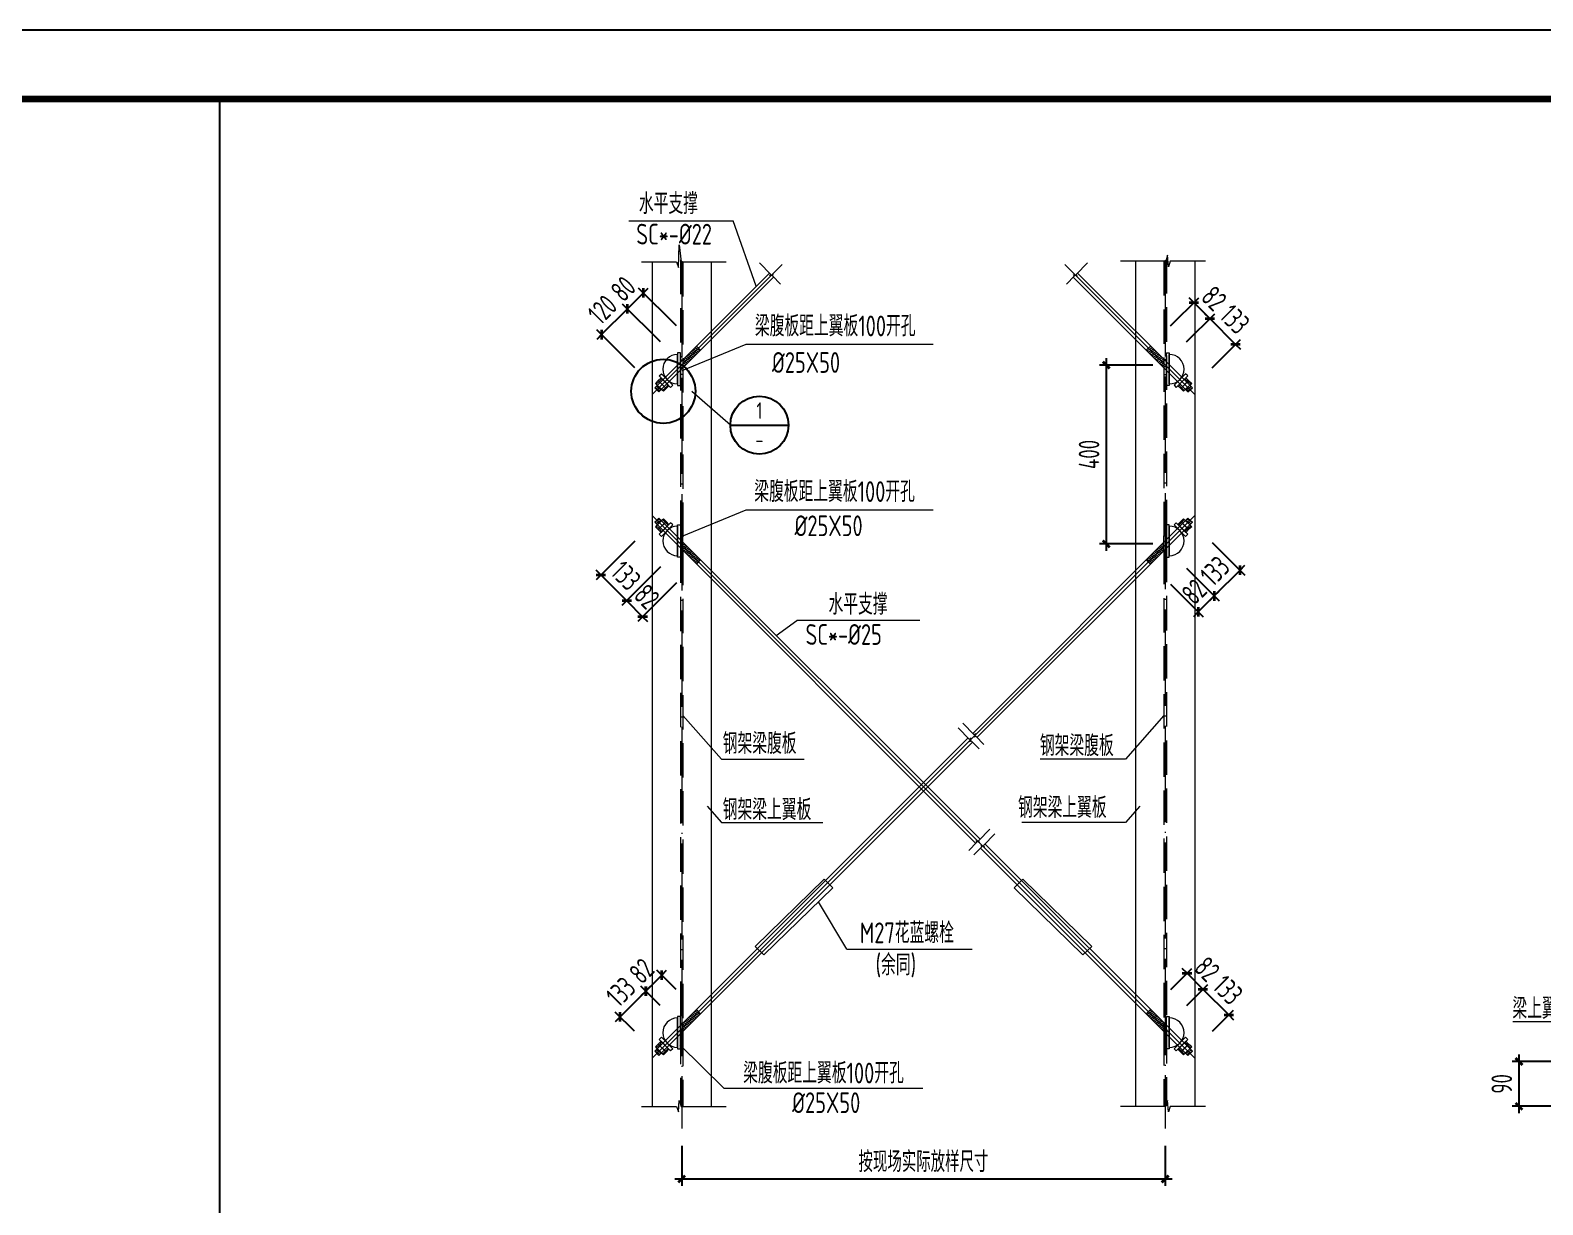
# Model space of a CAD drawing. Extents: x 19118 to 566552, y -1188739 to 92943.
# Drawn here: x 120308 to 142311, y -1146427 to -1129339 of the extents above; entities that cross this region are included whole.
import ezdxf
from ezdxf.enums import TextEntityAlignment as Align

# ---------------------------------------------------------------- set-up
doc = ezdxf.new("R2010")
doc.units = 0
doc.header["$LTSCALE"] = 1000
doc.header["$MEASUREMENT"] = 0
doc.linetypes.add('DASH', pattern=[0.35, 0.25, -0.1])
doc.linetypes.add('DOTE', pattern=[2.42, 2, -0.2, 0.02, -0.2])
doc.layers.get('0').update_dxf_attribs({"linetype": 'CONTINUOUS'})
doc.layers.get('Defpoints').update_dxf_attribs({"linetype": 'CONTINUOUS'})
for name, color, linetype in [('AXIS', 3, 'CONTINUOUS'), ('BEAM_CON', 4, 'CONTINUOUS'), ('COLU', 7, 'CONTINUOUS'), ('DIM', 3, 'CONTINUOUS'), ('PUB_TITLE', 4, 'CONTINUOUS'), ('TEXT', 7, 'CONTINUOUS'), ('THIN', 7, 'CONTINUOUS'), ('卫浴', 7, 'CONTINUOUS')]:
    doc.layers.add(name, color=color, linetype=linetype)
doc.styles.add('TSSD_Dimension', font='Tssdeng.shx', dxfattribs={"width": 0.7, "bigfont": 'hztxt.shx'})
doc.styles.add('TSSD_Num', font='tssdeng.shx', dxfattribs={"width": 0.75, "bigfont": 'hztxt.shx'})
doc.styles.add('TSSD_Rein', font='atssdeng.shx', dxfattribs={"width": 0.7, "bigfont": 'atssdchn.shx'})
doc.dimstyles.new('TSSD_25_100', dxfattribs={"dimtxt": 300, "dimasz": 100, "dimexe": 100, "dimexo": 250, "dimgap": 100, "dimtad": 1, "dimdec": 0, "dimlfac": 0.25, "dimzin": 0, "dimdsep": 46, "dimtxsty": 'TSSD_Dimension', "dimblk": 'ARCHTICK', "dimcen": 0, "dimdle": 100, "dimclrt": 7, "dimadec": 0, "dimazin": 0, "dimtfac": 1, "dimtdec": 0, "dimtix": 1, "dimtmove": 2, "dimatfit": 3, "dimfxl": 1, "dimtolj": 1, "dimtzin": 0, "dimarcsym": 0})

# ---------------------------------------------------------------- blocks, each defined once
blk = doc.blocks.new('_ArchTick')
at = {"color": 0, "linetype": 'ByBlock', "const_width": 0.4}
blk.add_lwpolyline([(-0.5, -0.5), (0.5, 0.5)], dxfattribs=at)
blk = doc.blocks.new('*D530')
at = {"layer": 'Defpoints', "color": 0}
for p in [(142782, -1144343), (141965, -1144994), (142782, -1144994)]:
    blk.add_point(p, dxfattribs=at)
at = {"layer": 'DIM', "color": 0, "lineweight": -2}
for p, q in [((142532, -1144343), (141865, -1144343)), ((141965, -1144243), (141965, -1145094)), ((142532, -1144994), (141865, -1144994))]:
    blk.add_line(p, q, dxfattribs=at)
at = {"layer": 'DIM', "color": 0, "lineweight": -2, "xscale": 100, "yscale": 100, "zscale": 100}
for p, rotation in [((141965, -1144343), 90), ((141965, -1144994), 270)]:
    blk.add_blockref('_ArchTick', p, dxfattribs=dict(at, rotation=rotation))
at = {"layer": 'DIM', "color": 7, "insert": (141715, -1144668), "char_height": 300, "attachment_point": 5, "rotation": 90, "style": 'TSSD_Dimension'}
blk.add_mtext('\\A1;90', dxfattribs=at)
blk = doc.blocks.new('*D531')
at = {"layer": 'Defpoints', "color": 0}
for p in [(128995, -1133393), (129653, -1134051), (129278, -1134426)]:
    blk.add_point(p, dxfattribs=at)
at = {"layer": 'DIM', "color": 0, "lineweight": -2}
for p, q in [((129476, -1133874), (128924, -1133323)), ((128995, -1133393), (129066, -1133323)), ((128620, -1133768), (128995, -1133393)), ((129101, -1134249), (128550, -1133698)), ((128620, -1133768), (128550, -1133839))]:
    blk.add_line(p, q, dxfattribs=at)
at = {"layer": 'DIM', "color": 0, "lineweight": -2, "xscale": 100, "yscale": 100, "zscale": 100}
for p, rotation in [((128995, -1133393), 225.0000000007073), ((128620, -1133768), 45.00000000070727)]:
    blk.add_blockref('_ArchTick', p, dxfattribs=dict(at, rotation=rotation))
at = {"layer": 'DIM', "color": 7, "insert": (128631, -1133404), "char_height": 300, "attachment_point": 5, "rotation": 45, "style": 'TSSD_Dimension'}
blk.add_mtext('\\A1;120', dxfattribs=at)
blk = doc.blocks.new('*D532')
at = {"layer": 'Defpoints', "color": 0}
for p in [(129227, -1133161), (129885, -1133819), (129653, -1134051)]:
    blk.add_point(p, dxfattribs=at)
at = {"layer": 'DIM', "color": 0, "lineweight": -2}
for p, q in [((129708, -1133642), (129156, -1133091)), ((129227, -1133161), (129298, -1133091)), ((129476, -1133874), (128924, -1133323)), ((128995, -1133393), (129227, -1133161)), ((128995, -1133393), (128924, -1133464))]:
    blk.add_line(p, q, dxfattribs=at)
at = {"layer": 'DIM', "color": 0, "lineweight": -2, "xscale": 100, "yscale": 100, "zscale": 100}
for p, rotation in [((129227, -1133161), 224.9999999999908), ((128995, -1133393), 44.99999999999081)]:
    blk.add_blockref('_ArchTick', p, dxfattribs=dict(at, rotation=rotation))
at = {"layer": 'DIM', "color": 7, "insert": (128934, -1133101), "char_height": 300, "attachment_point": 5, "rotation": 45, "style": 'TSSD_Dimension'}
blk.add_mtext('\\A1;80', dxfattribs=at)
blk = doc.blocks.new('*D533')
at = {"layer": 'Defpoints', "color": 0}
for p in [(129278, -1136596), (129653, -1136971), (128985, -1137639)]:
    blk.add_point(p, dxfattribs=at)
at = {"layer": 'DIM', "color": 0, "lineweight": -2}
for p, q in [((129101, -1136773), (128539, -1137335)), ((128610, -1137264), (128539, -1137194)), ((128610, -1137264), (128985, -1137639)), ((129476, -1137148), (128914, -1137710)), ((128985, -1137639), (129056, -1137710))]:
    blk.add_line(p, q, dxfattribs=at)
at = {"layer": 'DIM', "color": 0, "lineweight": -2, "xscale": 100, "yscale": 100, "zscale": 100}
for p, rotation in [((128610, -1137264), 314.9999999999866), ((128985, -1137639), 134.9999999999866)]:
    blk.add_blockref('_ArchTick', p, dxfattribs=dict(at, rotation=rotation))
at = {"layer": 'DIM', "color": 7, "insert": (128974, -1137275), "char_height": 300, "attachment_point": 5, "rotation": 315, "style": 'TSSD_Dimension'}
blk.add_mtext('\\A1;133', dxfattribs=at)
blk = doc.blocks.new('*D534')
at = {"layer": 'Defpoints', "color": 0}
for p in [(129653, -1136971), (129885, -1137203), (129217, -1137871)]:
    blk.add_point(p, dxfattribs=at)
at = {"layer": 'DIM', "color": 0, "lineweight": -2}
for p, q in [((129476, -1137148), (128914, -1137710)), ((129708, -1137380), (129146, -1137942)), ((128985, -1137639), (128914, -1137569)), ((128985, -1137639), (129217, -1137871)), ((129217, -1137871), (129288, -1137942))]:
    blk.add_line(p, q, dxfattribs=at)
at = {"layer": 'DIM', "color": 0, "lineweight": -2, "xscale": 100, "yscale": 100, "zscale": 100}
for p, rotation in [((128985, -1137639), 315.0000000000092), ((129217, -1137871), 135.0000000000092)]:
    blk.add_blockref('_ArchTick', p, dxfattribs=dict(at, rotation=rotation))
at = {"layer": 'DIM', "color": 7, "insert": (129278, -1137578), "char_height": 300, "attachment_point": 5, "rotation": 315, "style": 'TSSD_Dimension'}
blk.add_mtext('\\A1;82', dxfattribs=at)
blk = doc.blocks.new('*D535')
at = {"layer": 'Defpoints', "color": 0}
for p in [(137468, -1133534), (136719, -1133819), (136951, -1134051)]:
    blk.add_point(p, dxfattribs=at)
at = {"layer": 'DIM', "color": 0, "lineweight": -2}
for p, q in [((136895, -1133642), (137307, -1133231)), ((137236, -1133302), (137165, -1133231)), ((137236, -1133302), (137468, -1133534)), ((137127, -1133874), (137539, -1133463)), ((137468, -1133534), (137539, -1133605))]:
    blk.add_line(p, q, dxfattribs=at)
at = {"layer": 'DIM', "color": 0, "lineweight": -2, "xscale": 100, "yscale": 100, "zscale": 100}
for p, rotation in [((137236, -1133302), 314.9999999993532), ((137468, -1133534), 134.9999999993531)]:
    blk.add_blockref('_ArchTick', p, dxfattribs=dict(at, rotation=rotation))
at = {"layer": 'DIM', "color": 7, "insert": (137529, -1133241), "char_height": 300, "attachment_point": 5, "rotation": 315, "style": 'TSSD_Dimension'}
blk.add_mtext('\\A1;82', dxfattribs=at)
blk = doc.blocks.new('*D536')
at = {"layer": 'Defpoints', "color": 0}
for p in [(137843, -1133909), (136951, -1134051), (137325, -1134426)]:
    blk.add_point(p, dxfattribs=at)
at = {"layer": 'DIM', "color": 0, "lineweight": -2}
for p, q in [((137127, -1133874), (137539, -1133463)), ((137468, -1133534), (137397, -1133463)), ((137468, -1133534), (137843, -1133909)), ((137502, -1134249), (137913, -1133838)), ((137843, -1133909), (137913, -1133979))]:
    blk.add_line(p, q, dxfattribs=at)
at = {"layer": 'DIM', "color": 0, "lineweight": -2, "xscale": 100, "yscale": 100, "zscale": 100}
for p, rotation in [((137468, -1133534), 315.0000000000092), ((137843, -1133909), 135.0000000000092)]:
    blk.add_blockref('_ArchTick', p, dxfattribs=dict(at, rotation=rotation))
at = {"layer": 'DIM', "color": 7, "insert": (137832, -1133545), "char_height": 300, "attachment_point": 5, "rotation": 315, "style": 'TSSD_Dimension'}
blk.add_mtext('\\A1;133', dxfattribs=at)
blk = doc.blocks.new('*D537')
at = {"layer": 'Defpoints', "color": 0}
for p in [(137325, -1136614), (136951, -1136988), (137532, -1137570)]:
    blk.add_point(p, dxfattribs=at)
at = {"layer": 'DIM', "color": 0, "lineweight": -2}
for p, q in [((137502, -1136790), (137977, -1137266)), ((137127, -1137165), (137602, -1137640)), ((137907, -1137195), (137532, -1137570)), ((137907, -1137195), (137977, -1137124)), ((137532, -1137570), (137461, -1137640))]:
    blk.add_line(p, q, dxfattribs=at)
at = {"layer": 'DIM', "color": 0, "lineweight": -2, "xscale": 100, "yscale": 100, "zscale": 100}
for p, rotation in [((137907, -1137195), 225.0000000006095), ((137532, -1137570), 45.00000000060948)]:
    blk.add_blockref('_ArchTick', p, dxfattribs=dict(at, rotation=rotation))
at = {"layer": 'DIM', "color": 7, "insert": (137542, -1137206), "char_height": 300, "attachment_point": 5, "rotation": 45, "style": 'TSSD_Dimension'}
blk.add_mtext('\\A1;133', dxfattribs=at)
blk = doc.blocks.new('*D538')
at = {"layer": 'Defpoints', "color": 0}
for p in [(136951, -1136988), (136719, -1137220), (137300, -1137802)]:
    blk.add_point(p, dxfattribs=at)
at = {"layer": 'DIM', "color": 0, "lineweight": -2}
for p, q in [((137127, -1137165), (137602, -1137640)), ((136895, -1137397), (137370, -1137872)), ((137532, -1137570), (137602, -1137499)), ((137532, -1137570), (137300, -1137802)), ((137300, -1137802), (137229, -1137872))]:
    blk.add_line(p, q, dxfattribs=at)
at = {"layer": 'DIM', "color": 0, "lineweight": -2, "xscale": 100, "yscale": 100, "zscale": 100}
for p, rotation in [((137532, -1137570), 224.9999999999908), ((137300, -1137802), 44.99999999999079)]:
    blk.add_blockref('_ArchTick', p, dxfattribs=dict(at, rotation=rotation))
at = {"layer": 'DIM', "color": 7, "insert": (137239, -1137509), "char_height": 300, "attachment_point": 5, "rotation": 45, "style": 'TSSD_Dimension'}
blk.add_mtext('\\A1;82', dxfattribs=at)
blk = doc.blocks.new('*D539')
at = {"layer": 'Defpoints', "color": 0}
for p in [(129263, -1143319), (129880, -1143472), (129648, -1143704)]:
    blk.add_point(p, dxfattribs=at)
at = {"layer": 'DIM', "color": 0, "lineweight": -2}
for p, q in [((129704, -1143296), (129424, -1143016)), ((129495, -1143087), (129565, -1143016)), ((129472, -1143528), (129192, -1143248)), ((129495, -1143087), (129263, -1143319)), ((129263, -1143319), (129192, -1143389))]:
    blk.add_line(p, q, dxfattribs=at)
at = {"layer": 'DIM', "color": 0, "lineweight": -2, "xscale": 100, "yscale": 100, "zscale": 100}
for p, rotation in [((129495, -1143087), 225), ((129263, -1143319), 45)]:
    blk.add_blockref('_ArchTick', p, dxfattribs=dict(at, rotation=rotation))
at = {"layer": 'DIM', "color": 7, "insert": (129202, -1143026), "char_height": 300, "attachment_point": 5, "rotation": 45, "style": 'TSSD_Dimension'}
blk.add_mtext('\\A1;82', dxfattribs=at)
blk = doc.blocks.new('*D540')
at = {"layer": 'Defpoints', "color": 0}
for p in [(128888, -1143694), (129648, -1143704), (129274, -1144079)]:
    blk.add_point(p, dxfattribs=at)
at = {"layer": 'DIM', "color": 0, "lineweight": -2}
for p, q in [((129472, -1143528), (129192, -1143248)), ((129263, -1143319), (129333, -1143248)), ((129263, -1143319), (128888, -1143694)), ((129097, -1143902), (128817, -1143623)), ((128888, -1143694), (128817, -1143764))]:
    blk.add_line(p, q, dxfattribs=at)
at = {"layer": 'DIM', "color": 0, "lineweight": -2, "xscale": 100, "yscale": 100, "zscale": 100}
for p, rotation in [((129263, -1143319), 224.9999999999908), ((128888, -1143694), 44.99999999999079)]:
    blk.add_blockref('_ArchTick', p, dxfattribs=dict(at, rotation=rotation))
at = {"layer": 'DIM', "color": 7, "insert": (128899, -1143329), "char_height": 300, "attachment_point": 5, "rotation": 45, "style": 'TSSD_Dimension'}
blk.add_mtext('\\A1;133', dxfattribs=at)
blk = doc.blocks.new('*D541')
at = {"layer": 'Defpoints', "color": 0}
for p in [(136723, -1143472), (137368, -1143291), (136955, -1143704)]:
    blk.add_point(p, dxfattribs=at)
at = {"layer": 'DIM', "color": 0, "lineweight": -2}
for p, q in [((136900, -1143296), (137207, -1142989)), ((137136, -1143059), (137065, -1142989)), ((137132, -1143528), (137439, -1143221)), ((137136, -1143059), (137368, -1143291)), ((137368, -1143291), (137439, -1143362))]:
    blk.add_line(p, q, dxfattribs=at)
at = {"layer": 'DIM', "color": 0, "lineweight": -2, "xscale": 100, "yscale": 100, "zscale": 100}
for p, rotation in [((137136, -1143059), 314.9999999992668), ((137368, -1143291), 134.9999999992668)]:
    blk.add_blockref('_ArchTick', p, dxfattribs=dict(at, rotation=rotation))
at = {"layer": 'DIM', "color": 7, "insert": (137429, -1142999), "char_height": 300, "attachment_point": 5, "rotation": 315, "style": 'TSSD_Dimension'}
blk.add_mtext('\\A1;82', dxfattribs=at)
blk = doc.blocks.new('*D542')
at = {"layer": 'Defpoints', "color": 0}
for p in [(136955, -1143704), (137743, -1143666), (137330, -1144079)]:
    blk.add_point(p, dxfattribs=at)
at = {"layer": 'DIM', "color": 0, "lineweight": -2}
for p, q in [((137132, -1143528), (137439, -1143221)), ((137368, -1143291), (137297, -1143221)), ((137368, -1143291), (137743, -1143666)), ((137507, -1143902), (137813, -1143595)), ((137743, -1143666), (137813, -1143737))]:
    blk.add_line(p, q, dxfattribs=at)
at = {"layer": 'DIM', "color": 0, "lineweight": -2, "xscale": 100, "yscale": 100, "zscale": 100}
for p, rotation in [((137368, -1143291), 315.0000000000092), ((137743, -1143666), 135.0000000000092)]:
    blk.add_blockref('_ArchTick', p, dxfattribs=dict(at, rotation=rotation))
at = {"layer": 'DIM', "color": 7, "insert": (137732, -1143302), "char_height": 300, "attachment_point": 5, "rotation": 315, "style": 'TSSD_Dimension'}
blk.add_mtext('\\A1;133', dxfattribs=at)
blk = doc.blocks.new('*D543')
at = {"layer": 'Defpoints', "color": 0}
for p in [(129785, -1145319), (136818, -1145319), (136818, -1146052)]:
    blk.add_point(p, dxfattribs=at)
at = {"layer": 'DIM', "color": 0, "lineweight": -2}
for p, q in [((129785, -1145569), (129785, -1146152)), ((136818, -1145569), (136818, -1146152)), ((129685, -1146052), (136918, -1146052))]:
    blk.add_line(p, q, dxfattribs=at)
at = {"layer": 'DIM', "color": 0, "lineweight": -2, "xscale": 100, "yscale": 100, "zscale": 100, "rotation": 180}
blk.add_blockref('_ArchTick', (129785, -1146052), dxfattribs=at)
at = {"layer": 'DIM', "color": 0, "lineweight": -2, "xscale": 100, "yscale": 100, "zscale": 100}
blk.add_blockref('_ArchTick', (136818, -1146052), dxfattribs=at)
at = {"layer": 'DIM', "color": 7, "insert": (133302, -1145802), "char_height": 300, "attachment_point": 5, "style": 'TSSD_Dimension'}
blk.add_mtext('\\A1;按现场实际放样尺寸', dxfattribs=at)
blk = doc.blocks.new('ts_idx')
at = {"color": 0, "linetype": 'ByBlock', "lineweight": -2}
blk.add_line((-0.5, 0), (0.5, 0), dxfattribs=at)
blk.add_circle((0, 0), 0.5, dxfattribs=at)
at = {"color": 0, "linetype": 'ByBlock', "lineweight": -2, "style": 'TSSD_Num', "width": 0.7}
for tag, p in [('1', (0, 0.25)), ('A', (0, -0.25))]:
    blk.add_attdef(tag, text='', height=0.286, dxfattribs=at).set_placement(p, align=Align.MIDDLE_CENTER)
blk = doc.blocks.new('*D544')
at = {"layer": 'Defpoints', "color": 0}
for p in [(136888, -1134210), (135961, -1136813), (136888, -1136813)]:
    blk.add_point(p, dxfattribs=at)
at = {"layer": 'DIM', "color": 0, "lineweight": -2}
for p, q in [((136638, -1134210), (135861, -1134210)), ((135961, -1134110), (135961, -1136913)), ((136638, -1136813), (135861, -1136813))]:
    blk.add_line(p, q, dxfattribs=at)
at = {"layer": 'DIM', "color": 0, "lineweight": -2, "xscale": 100, "yscale": 100, "zscale": 100}
for p, rotation in [((135961, -1134210), 90), ((135961, -1136813), 270)]:
    blk.add_blockref('_ArchTick', p, dxfattribs=dict(at, rotation=rotation))
at = {"layer": 'DIM', "color": 7, "insert": (135711, -1135511), "char_height": 300, "attachment_point": 5, "rotation": 90, "style": 'TSSD_Dimension'}
blk.add_mtext('\\A1;400', dxfattribs=at)

msp = doc.modelspace()

# ---------------------------------------------------------------- linework, layer by layer
at = {"color": 0, "lineweight": 5}
for p, q in [((131246.09, -1132748.84), (129355.98, -1134638.95)), ((135357.25, -1132748.84), (137251.7, -1134638.95)), ((129790.6, -1134287.77), (130720.52, -1133907.69)), ((135230.16, -1142274.94), (129355.98, -1136400.75)), ((129790.6, -1136697.54), (130720.52, -1136317.45)), ((130720.52, -1136317.45), (133440.98, -1136317.45)), ((131373.17, -1142274.94), (137251.7, -1136400.75)), ((130769.81, -1137814.58), (131029.25, -1138074.02)), ((135230.16, -1138417.95), (129355.98, -1144292.14)), ((131373.17, -1138417.95), (137251.7, -1144292.14)), ((136801.1, -1139309.6), (136240.08, -1139945.65)), ((133972.85, -1139655.7), (133805.04, -1139487.88)), ((134040.65, -1139590.37), (133872.83, -1139422.55)), ((133997.75, -1139640.96), (133972.85, -1139655.7)), ((133973.16, -1139690.12), (133997.75, -1139640.96)), ((133994.26, -1139677.1), (133973.16, -1139690.12)), ((134111.24, -1139794.09), (133994.26, -1139677.1)), ((134065.54, -1139575.63), (134040.65, -1139590.37)), ((134040.95, -1139624.79), (134065.54, -1139575.63)), ((134062.05, -1139611.77), (134040.95, -1139624.79)), ((134179.03, -1139728.75), (134062.05, -1139611.77)), ((136449.66, -1140626.19), (136240.08, -1140863.8)), ((134101.54, -1141132.43), (134269.36, -1140964.61)), ((134173.57, -1141197.88), (134341.39, -1141030.06)), ((133963.15, -1141270.82), (134080.14, -1141153.83)), ((134035.19, -1141336.27), (134152.17, -1141219.28)), ((134067.12, -1141132.73), (134116.28, -1141157.33)), ((134080.14, -1141153.83), (134067.12, -1141132.73)), ((134116.28, -1141157.33), (134101.54, -1141132.43)), ((134139.15, -1141198.18), (134188.31, -1141222.77)), ((134152.17, -1141219.28), (134139.15, -1141198.18)), ((134188.31, -1141222.77), (134173.57, -1141197.88)), ((129756.27, -1144101.15), (130398.33, -1144730.36))]:
    msp.add_line(p, q, dxfattribs=at)
msp.add_lwpolyline([(123058.77, -1130339.44), (123058.77, -1187739.44)])
at = {"layer": 'AXIS', "linetype": 'DOTE', "lineweight": 5, "ltscale": 0.7}
for p, q in [((129785.07, -1132699.98), (129785.07, -1145319.28)), ((136818.26, -1132685.27), (136818.26, -1145319.28))]:
    msp.add_line(p, q, dxfattribs=at)
at = {"layer": 'BEAM_CON', "lineweight": 5}
for p, q in [((129736.14, -1132789.87), (129749.81, -1132463.42)), ((129749.81, -1132463.42), (129777.41, -1132710.85)), ((129200.48, -1132708.86), (129710.61, -1132708.86)), ((129355.98, -1132708.86), (129355.98, -1144995.99)), ((129710.61, -1132708.86), (129736.14, -1132789.87)), ((129777.41, -1132710.85), (130430.99, -1132710.85)), ((130214.17, -1132710.85), (130214.17, -1144997.98)), ((136825.93, -1132700.11), (136168, -1132700.11)), ((136384.82, -1132700.11), (136384.82, -1144997.98)), ((136853.53, -1132613.14), (136825.93, -1132700.11)), ((136867.2, -1132779.13), (136853.53, -1132613.14)), ((136892.72, -1132698.12), (136867.2, -1132779.13)), ((137407.2, -1132698.12), (136892.72, -1132698.12)), ((137251.7, -1132698.12), (137251.7, -1144995.99)), ((129393.07, -1134541.17), (131061.75, -1132872.49)), ((131122.44, -1132933.17), (129453.75, -1134601.86)), ((131082.34, -1132893.08), (130914.53, -1132725.26)), ((131067.61, -1132917.97), (131082.34, -1132893.08)), ((131116.77, -1132893.38), (131067.61, -1132917.97)), ((131103.75, -1132914.48), (131116.77, -1132893.38)), ((131220.73, -1133031.46), (131103.75, -1132914.48)), ((135382.6, -1133031.46), (135499.59, -1132914.48)), ((135480.9, -1132933.17), (137149.58, -1134601.86)), ((135499.59, -1132914.48), (135486.57, -1132893.38)), ((135486.57, -1132893.38), (135535.73, -1132917.97)), ((135520.99, -1132893.08), (135688.81, -1132725.26)), ((135535.73, -1132917.97), (135520.99, -1132893.08)), ((137214.61, -1134541.17), (135541.58, -1132872.49)), ((129767.91, -1134034.74), (129725, -1134034.74)), ((129725, -1134034.74), (129725, -1134506.74)), ((129767.91, -1134506.74), (129767.91, -1134034.74)), ((129977.57, -1134078.04), (129902.81, -1134031.43)), ((129995.77, -1134059.83), (129921.02, -1134013.22)), ((130013.98, -1134041.63), (129939.22, -1133995.02)), ((130032.18, -1134023.42), (129957.43, -1133976.81)), ((130050.39, -1134005.22), (129975.63, -1133958.61)), ((130026.07, -1133960.5), (129993.84, -1133940.4)), ((130060.59, -1133995.02), (129999.9, -1133934.34)), ((136542.75, -1133995.02), (136603.43, -1133934.34)), ((136552.95, -1134005.22), (136627.7, -1133958.61)), ((136571.15, -1134023.42), (136645.91, -1133976.81)), ((136577.27, -1133960.5), (136609.5, -1133940.4)), ((136589.36, -1134041.63), (136664.11, -1133995.02)), ((136607.56, -1134059.83), (136682.32, -1134013.22)), ((136625.77, -1134078.04), (136700.52, -1134031.43)), ((136835.43, -1134506.74), (136835.43, -1134034.74)), ((136835.43, -1134034.74), (136878.34, -1134034.74)), ((136878.34, -1134034.74), (136878.34, -1134506.74)), ((129725, -1134485.29), (129725, -1134056.19)), ((129767.91, -1134346.55), (129767.91, -1134132)), ((129767.91, -1134132), (129802.24, -1134132)), ((129802.24, -1134132), (129802.24, -1134346.55)), ((129868.34, -1134187.27), (129802.24, -1134146.06)), ((129850.13, -1134205.47), (129802.24, -1134175.61)), ((129831.93, -1134223.68), (129802.24, -1134205.17)), ((129813.72, -1134241.88), (129802.24, -1134234.72)), ((129886.54, -1134169.06), (129811.79, -1134122.46)), ((129904.75, -1134150.86), (129829.99, -1134104.25)), ((129922.95, -1134132.65), (129848.2, -1134086.05)), ((129941.16, -1134114.45), (129866.4, -1134067.84)), ((129959.36, -1134096.24), (129884.61, -1134049.64)), ((136643.97, -1134096.24), (136718.73, -1134049.64)), ((136662.18, -1134114.45), (136736.93, -1134067.84)), ((136680.38, -1134132.65), (136755.14, -1134086.05)), ((136698.59, -1134150.86), (136773.34, -1134104.25)), ((136716.79, -1134169.06), (136791.55, -1134122.46)), ((136735, -1134187.27), (136801.1, -1134146.06)), ((136753.2, -1134205.47), (136801.1, -1134175.61)), ((136771.41, -1134223.68), (136801.1, -1134205.17)), ((136789.61, -1134241.88), (136801.1, -1134234.72)), ((136835.43, -1134132), (136801.1, -1134132)), ((136801.1, -1134132), (136801.1, -1134346.55)), ((136835.43, -1134346.55), (136835.43, -1134132)), ((136878.34, -1134485.29), (136878.34, -1134056.19)), ((129402.32, -1134477.06), (129443.4, -1134435.97)), ((129517.87, -1134592.61), (129402.32, -1134477.06)), ((129415.89, -1134490.63), (129456.98, -1134449.55)), ((129443.4, -1134435.97), (129484.48, -1134394.89)), ((129558.95, -1134551.53), (129443.4, -1134435.97)), ((129443.4, -1134435.97), (129558.95, -1134551.53)), ((129456.98, -1134449.55), (129498.06, -1134408.47)), ((129547.68, -1134540.26), (129456.98, -1134449.55)), ((129456.98, -1134449.55), (129547.68, -1134540.26)), ((129457.05, -1134367.45), (129488.65, -1134335.85)), ((129624.09, -1134534.5), (129457.05, -1134367.45)), ((129484.48, -1134394.89), (129600.04, -1134510.44)), ((129488.65, -1134335.85), (129655.7, -1134502.89)), ((129498.06, -1134408.47), (129588.77, -1134499.17)), ((129802.24, -1134346.55), (129767.91, -1134346.55)), ((136801.1, -1134346.55), (136835.43, -1134346.55)), ((137114.69, -1134335.85), (136947.64, -1134502.89)), ((136979.24, -1134534.5), (137146.29, -1134367.45)), ((137118.85, -1134394.89), (137003.3, -1134510.44)), ((137105.27, -1134408.47), (137014.57, -1134499.17)), ((137159.94, -1134435.97), (137044.38, -1134551.53)), ((137044.38, -1134551.53), (137159.94, -1134435.97)), ((137146.36, -1134449.55), (137055.65, -1134540.26)), ((137055.65, -1134540.26), (137146.36, -1134449.55)), ((137085.47, -1134592.61), (137205.36, -1134477.06)), ((137146.36, -1134449.55), (137105.27, -1134408.47)), ((137146.29, -1134367.45), (137114.69, -1134335.85)), ((137159.94, -1134435.97), (137118.85, -1134394.89)), ((137191.78, -1134490.63), (137146.36, -1134449.55)), ((137205.36, -1134477.06), (137159.94, -1134435.97)), ((129467.83, -1134587.78), (129393.07, -1134541.17)), ((129453.75, -1134601.86), (129393.07, -1134541.17)), ((129486.03, -1134569.58), (129411.27, -1134522.97)), ((129506.6, -1134581.34), (129415.89, -1134490.63)), ((129547.68, -1134540.26), (129506.6, -1134581.34)), ((129558.95, -1134551.53), (129517.87, -1134592.61)), ((129588.77, -1134499.17), (129547.68, -1134540.26)), ((129600.04, -1134510.44), (129558.95, -1134551.53)), ((129655.7, -1134502.89), (129624.09, -1134534.5)), ((129725, -1134506.74), (129767.91, -1134506.74)), ((136878.34, -1134506.74), (136835.43, -1134506.74)), ((136947.64, -1134502.89), (136979.24, -1134534.5)), ((137003.3, -1134510.44), (137044.38, -1134551.53)), ((137014.57, -1134499.17), (137055.65, -1134540.26)), ((137044.38, -1134551.53), (137085.47, -1134592.61)), ((137055.65, -1134540.26), (137096.74, -1134581.34)), ((137096.74, -1134581.34), (137191.78, -1134490.63)), ((137117.3, -1134569.58), (137196.4, -1134522.97)), ((137135.51, -1134587.78), (137214.61, -1134541.17)), ((137149.58, -1134601.86), (137214.61, -1134541.17)), ((129453.75, -1136437.85), (129393.07, -1136498.53)), ((129467.83, -1136451.92), (129393.07, -1136498.53)), ((129517.87, -1136447.09), (129402.32, -1136562.65)), ((134124.99, -1141108.98), (129453.75, -1136437.85)), ((129558.95, -1136488.18), (129517.87, -1136447.09)), ((134018.85, -1139568.58), (137149.58, -1136437.85)), ((137044.38, -1136488.18), (137085.47, -1136447.09)), ((137085.47, -1136447.09), (137205.36, -1136562.65)), ((137135.51, -1136451.92), (137214.61, -1136498.53)), ((137149.58, -1136437.85), (137214.61, -1136498.53)), ((129393.07, -1136498.53), (134064.31, -1141169.66)), ((129402.32, -1136562.65), (129443.4, -1136603.73)), ((129486.03, -1136470.13), (129411.27, -1136516.74)), ((129506.6, -1136458.36), (129415.89, -1136549.07)), ((129415.89, -1136549.07), (129456.98, -1136590.15)), ((129443.4, -1136603.73), (129558.95, -1136488.18)), ((129558.95, -1136488.18), (129443.4, -1136603.73)), ((129443.4, -1136603.73), (129484.48, -1136644.82)), ((129456.98, -1136590.15), (129547.68, -1136499.45)), ((129547.68, -1136499.45), (129456.98, -1136590.15)), ((129456.98, -1136590.15), (129498.06, -1136631.24)), ((129624.09, -1136505.21), (129457.05, -1136672.25)), ((129457.05, -1136672.25), (129488.65, -1136703.85)), ((129484.48, -1136644.82), (129600.04, -1136529.26)), ((129488.65, -1136703.85), (129655.7, -1136536.81)), ((129498.06, -1136631.24), (129588.77, -1136540.53)), ((129547.68, -1136499.45), (129506.6, -1136458.36)), ((129588.77, -1136540.53), (129547.68, -1136499.45)), ((129600.04, -1136529.26), (129558.95, -1136488.18)), ((129655.7, -1136536.81), (129624.09, -1136505.21)), ((129725, -1136532.96), (129767.91, -1136532.96)), ((129725, -1137004.97), (129725, -1136532.96)), ((129725, -1136554.41), (129725, -1136983.51)), ((129767.91, -1136532.96), (129767.91, -1137004.97)), ((137214.61, -1136498.53), (134079.54, -1139629.26)), ((136878.34, -1136532.96), (136835.43, -1136532.96)), ((136835.43, -1136532.96), (136835.43, -1137004.97)), ((136878.34, -1137004.97), (136878.34, -1136532.96)), ((136878.34, -1136554.41), (136878.34, -1136983.51)), ((136947.64, -1136536.81), (136979.24, -1136505.21)), ((137114.69, -1136703.85), (136947.64, -1136536.81)), ((136979.24, -1136505.21), (137146.29, -1136672.25)), ((137003.3, -1136529.26), (137044.38, -1136488.18)), ((137118.85, -1136644.82), (137003.3, -1136529.26)), ((137014.57, -1136540.53), (137055.65, -1136499.45)), ((137105.27, -1136631.24), (137014.57, -1136540.53)), ((137044.38, -1136488.18), (137159.94, -1136603.73)), ((137159.94, -1136603.73), (137044.38, -1136488.18)), ((137055.65, -1136499.45), (137096.74, -1136458.36)), ((137055.65, -1136499.45), (137146.36, -1136590.15)), ((137146.36, -1136590.15), (137055.65, -1136499.45)), ((137096.74, -1136458.36), (137191.78, -1136549.07)), ((137146.36, -1136590.15), (137105.27, -1136631.24)), ((137146.29, -1136672.25), (137114.69, -1136703.85)), ((137117.3, -1136470.13), (137196.4, -1136516.74)), ((137159.94, -1136603.73), (137118.85, -1136644.82)), ((137191.78, -1136549.07), (137146.36, -1136590.15)), ((137205.36, -1136562.65), (137159.94, -1136603.73)), ((129802.24, -1136693.15), (129767.91, -1136693.15)), ((129767.91, -1136693.15), (129767.91, -1136907.7)), ((129802.24, -1136907.7), (129802.24, -1136693.15)), ((129813.72, -1136797.82), (129802.24, -1136804.98)), ((129831.93, -1136816.02), (129802.24, -1136834.54)), ((129850.13, -1136834.23), (129802.24, -1136864.09)), ((129868.34, -1136852.43), (129802.24, -1136893.65)), ((129886.54, -1136870.64), (129811.79, -1136917.25)), ((129904.75, -1136888.84), (129829.99, -1136935.45)), ((136698.59, -1136888.84), (136773.34, -1136935.45)), ((136716.79, -1136870.64), (136791.55, -1136917.25)), ((136735, -1136852.43), (136801.1, -1136893.65)), ((136753.2, -1136834.23), (136801.1, -1136864.09)), ((136771.41, -1136816.02), (136801.1, -1136834.54)), ((136789.61, -1136797.82), (136801.1, -1136804.98)), ((136801.1, -1136693.15), (136835.43, -1136693.15)), ((136801.1, -1136907.7), (136801.1, -1136693.15)), ((136835.43, -1136693.15), (136835.43, -1136907.7)), ((129767.91, -1137004.97), (129725, -1137004.97)), ((129767.91, -1136907.7), (129802.24, -1136907.7)), ((129922.95, -1136907.05), (129848.2, -1136953.66)), ((129941.16, -1136925.25), (129866.4, -1136971.86)), ((129959.36, -1136943.46), (129884.61, -1136990.07)), ((129977.57, -1136961.66), (129902.81, -1137008.27)), ((129995.77, -1136979.87), (129921.02, -1137026.48)), ((130013.98, -1136998.07), (129939.22, -1137044.68)), ((130032.18, -1137016.28), (129957.43, -1137062.89)), ((130050.39, -1137034.48), (129975.63, -1137081.09)), ((130026.07, -1137079.2), (129993.84, -1137099.3)), ((130060.59, -1137044.68), (129999.9, -1137105.37)), ((136542.75, -1137044.68), (136603.43, -1137105.37)), ((136552.95, -1137034.48), (136627.7, -1137081.09)), ((136571.15, -1137016.28), (136645.91, -1137062.89)), ((136577.27, -1137079.2), (136609.5, -1137099.3)), ((136589.36, -1136998.07), (136664.11, -1137044.68)), ((136607.56, -1136979.87), (136682.32, -1137026.48)), ((136625.77, -1136961.66), (136700.52, -1137008.27)), ((136643.97, -1136943.46), (136718.73, -1136990.07)), ((136662.18, -1136925.25), (136736.93, -1136971.86)), ((136680.38, -1136907.05), (136755.14, -1136953.66)), ((136835.43, -1136907.7), (136801.1, -1136907.7)), ((136835.43, -1137004.97), (136878.34, -1137004.97)), ((129393.07, -1144194.36), (133952.29, -1139635.14)), ((134012.98, -1139695.82), (129453.75, -1144255.05)), ((134133.05, -1141238.41), (137149.58, -1144255.05)), ((137214.61, -1144194.36), (134193.73, -1141177.72)), ((131855.22, -1141691.01), (130854.43, -1142667.34)), ((131981.86, -1141815.07), (131855.22, -1141691.01)), ((134621.47, -1141815.07), (134748.11, -1141691.01)), ((134748.11, -1141691.01), (135748.9, -1142667.34)), ((130981.07, -1142791.39), (131981.86, -1141815.07)), ((135622.26, -1142791.39), (134621.47, -1141815.07)), ((132187.43, -1142709.3), (131772.93, -1142018.9)), ((130854.43, -1142667.34), (130981.07, -1142791.39)), ((135748.9, -1142667.34), (135622.26, -1142791.39)), ((129767.91, -1143687.93), (129725, -1143687.93)), ((129725, -1143687.93), (129725, -1144159.93)), ((129725, -1144138.48), (129725, -1143709.38)), ((129767.91, -1144159.93), (129767.91, -1143687.93)), ((129959.36, -1143749.43), (129884.61, -1143702.82)), ((129977.57, -1143731.23), (129902.81, -1143684.62)), ((129995.77, -1143713.02), (129921.02, -1143666.41)), ((130013.98, -1143694.82), (129939.22, -1143648.21)), ((130032.18, -1143676.61), (129957.43, -1143630)), ((130050.39, -1143658.41), (129975.63, -1143611.8)), ((130026.07, -1143613.69), (129993.84, -1143593.59)), ((130060.59, -1143648.21), (129999.9, -1143587.53)), ((136542.75, -1143648.21), (136603.43, -1143587.53)), ((136552.95, -1143658.41), (136627.7, -1143611.8)), ((136571.15, -1143676.61), (136645.91, -1143630)), ((136577.27, -1143613.69), (136609.5, -1143593.59)), ((136589.36, -1143694.82), (136664.11, -1143648.21)), ((136607.56, -1143713.02), (136682.32, -1143666.41)), ((136625.77, -1143731.23), (136700.52, -1143684.62)), ((136643.97, -1143749.43), (136718.73, -1143702.82)), ((136835.43, -1144159.93), (136835.43, -1143687.93)), ((136835.43, -1143687.93), (136878.34, -1143687.93)), ((136878.34, -1143687.93), (136878.34, -1144159.93)), ((136878.34, -1144138.48), (136878.34, -1143709.38)), ((129767.91, -1143999.74), (129767.91, -1143785.19)), ((129767.91, -1143785.19), (129802.24, -1143785.19)), ((129802.24, -1143785.19), (129802.24, -1143999.74)), ((129868.34, -1143840.46), (129802.24, -1143799.25)), ((129850.13, -1143858.66), (129802.24, -1143828.8)), ((129831.93, -1143876.87), (129802.24, -1143858.36)), ((129813.72, -1143895.07), (129802.24, -1143887.91)), ((129886.54, -1143822.25), (129811.79, -1143775.64)), ((129904.75, -1143804.05), (129829.99, -1143757.44)), ((129922.95, -1143785.84), (129848.2, -1143739.23)), ((129941.16, -1143767.64), (129866.4, -1143721.03)), ((136662.18, -1143767.64), (136736.93, -1143721.03)), ((136680.38, -1143785.84), (136755.14, -1143739.23)), ((136698.59, -1143804.05), (136773.34, -1143757.44)), ((136716.79, -1143822.25), (136791.55, -1143775.64)), ((136735, -1143840.46), (136801.1, -1143799.25)), ((136753.2, -1143858.66), (136801.1, -1143828.8)), ((136771.41, -1143876.87), (136801.1, -1143858.36)), ((136789.61, -1143895.07), (136801.1, -1143887.91)), ((136835.43, -1143785.19), (136801.1, -1143785.19)), ((136801.1, -1143785.19), (136801.1, -1143999.74)), ((136835.43, -1143999.74), (136835.43, -1143785.19)), ((129402.32, -1144130.24), (129443.4, -1144089.16)), ((129517.87, -1144245.8), (129402.32, -1144130.24)), ((129415.89, -1144143.82), (129456.98, -1144102.74)), ((129506.6, -1144234.53), (129415.89, -1144143.82)), ((129443.4, -1144089.16), (129484.48, -1144048.08)), ((129558.95, -1144204.72), (129443.4, -1144089.16)), ((129443.4, -1144089.16), (129558.95, -1144204.72)), ((129456.98, -1144102.74), (129498.06, -1144061.66)), ((129547.68, -1144193.45), (129456.98, -1144102.74)), ((129456.98, -1144102.74), (129547.68, -1144193.45)), ((129457.05, -1144020.64), (129488.65, -1143989.04)), ((129624.09, -1144187.69), (129457.05, -1144020.64)), ((129484.48, -1144048.08), (129600.04, -1144163.63)), ((129488.65, -1143989.04), (129655.7, -1144156.08)), ((129498.06, -1144061.66), (129588.77, -1144152.36)), ((129588.77, -1144152.36), (129547.68, -1144193.45)), ((129655.7, -1144156.08), (129624.09, -1144187.69)), ((129802.24, -1143999.74), (129767.91, -1143999.74)), ((136801.1, -1143999.74), (136835.43, -1143999.74)), ((137114.69, -1143989.04), (136947.64, -1144156.08)), ((136947.64, -1144156.08), (136979.24, -1144187.69)), ((136979.24, -1144187.69), (137146.29, -1144020.64)), ((137118.85, -1144048.08), (137003.3, -1144163.63)), ((137105.27, -1144061.66), (137014.57, -1144152.36)), ((137014.57, -1144152.36), (137055.65, -1144193.45)), ((137159.94, -1144089.16), (137044.38, -1144204.72)), ((137044.38, -1144204.72), (137159.94, -1144089.16)), ((137146.36, -1144102.74), (137055.65, -1144193.45)), ((137055.65, -1144193.45), (137146.36, -1144102.74)), ((137085.47, -1144245.8), (137205.36, -1144130.24)), ((137096.74, -1144234.53), (137191.78, -1144143.82)), ((137146.36, -1144102.74), (137105.27, -1144061.66)), ((137146.29, -1144020.64), (137114.69, -1143989.04)), ((137159.94, -1144089.16), (137118.85, -1144048.08)), ((137191.78, -1144143.82), (137146.36, -1144102.74)), ((137205.36, -1144130.24), (137159.94, -1144089.16)), ((129467.83, -1144240.97), (129393.07, -1144194.36)), ((129453.75, -1144255.05), (129393.07, -1144194.36)), ((129486.03, -1144222.77), (129411.27, -1144176.16)), ((129547.68, -1144193.45), (129506.6, -1144234.53)), ((129558.95, -1144204.72), (129517.87, -1144245.8)), ((129600.04, -1144163.63), (129558.95, -1144204.72)), ((129725, -1144159.93), (129767.91, -1144159.93)), ((136878.34, -1144159.93), (136835.43, -1144159.93)), ((137003.3, -1144163.63), (137044.38, -1144204.72)), ((137044.38, -1144204.72), (137085.47, -1144245.8)), ((137055.65, -1144193.45), (137096.74, -1144234.53)), ((137117.3, -1144222.77), (137196.4, -1144176.16)), ((137135.51, -1144240.97), (137214.61, -1144194.36)), ((137149.58, -1144255.05), (137214.61, -1144194.36)), ((129200.48, -1144995.99), (129710.61, -1144995.99)), ((129710.61, -1144995.99), (129736.14, -1145077)), ((129736.14, -1145077), (129749.81, -1144911.01)), ((129749.81, -1144911.01), (129777.41, -1144997.98)), ((129777.41, -1144997.98), (130430.99, -1144997.98)), ((136825.93, -1144997.98), (136168, -1144997.98)), ((136853.53, -1144911.01), (136825.93, -1144997.98)), ((136867.2, -1145077), (136853.53, -1144911.01)), ((136892.72, -1144995.99), (136867.2, -1145077)), ((137407.2, -1144995.99), (136892.72, -1144995.99))]:
    msp.add_line(p, q, dxfattribs=at)
at = {"layer": 'BEAM_CON', "linetype": 'DASH', "lineweight": 5, "ltscale": 2}
for p, q in [((129767.91, -1132680.91), (129767.91, -1144968.04)), ((129802.24, -1132710.85), (129802.24, -1144995.99)), ((136801.1, -1132700.11), (136801.1, -1144995.99)), ((136835.43, -1132670.17), (136835.43, -1144968.04))]:
    msp.add_line(p, q, dxfattribs=at)
at = {"layer": 'BEAM_CON', "lineweight": 5}
for centre, start, end in [((129725, -1134270.74), 90, 270), ((136878.34, -1134270.74), 270, 90), ((129725, -1136768.96), 90, 270), ((136878.34, -1136768.96), 270, 90), ((129725, -1143923.93), 90, 270), ((136878.34, -1143923.93), 270, 90)]:
    msp.add_arc(centre, 214.55, start, end, dxfattribs=at)
at = {"layer": 'COLU', "linetype": 'ByBlock'}
msp.add_circle((129517.87, -1134592.61), 466.43, dxfattribs=at)
at = {"layer": 'PUB_TITLE'}
msp.add_lwpolyline([(77811.65, -1188739.44), (161911.65, -1188739.44), (161911.65, -1129339.44), (77811.65, -1129339.44)], close=True, dxfattribs=at)
at = {"layer": 'PUB_TITLE', "const_width": 100}
msp.add_lwpolyline([(80311.65, -1187739.44), (160911.65, -1187739.44), (160911.65, -1130339.44), (80311.65, -1130339.44)], close=True, dxfattribs=at)
at = {"layer": 'TEXT', "lineweight": 5}
for p, q in [((129013.63, -1132114.31), (130532.81, -1132114.31)), ((130870.26, -1133063.98), (130532.81, -1132114.31)), ((130720.52, -1133907.69), (133440.98, -1133907.69)), ((131161.27, -1138145.37), (131459.38, -1137928.35)), ((133247.54, -1137928.35), (131459.38, -1137928.35)), ((129802.24, -1139309.6), (130363.26, -1139945.65)), ((130363.26, -1139945.65), (131566.18, -1139945.65)), ((136240.08, -1139945.65), (135000.91, -1139945.65)), ((130153.67, -1140626.19), (130363.26, -1140863.8)), ((130363.26, -1140863.8), (131836.36, -1140863.8)), ((136240.08, -1140863.8), (134734.8, -1140863.8)), ((132187.43, -1142709.3), (134011.99, -1142709.3)), ((142997.06, -1143765.24), (141874.72, -1143765.24)), ((130398.33, -1144730.36), (133291.77, -1144730.36))]:
    msp.add_line(p, q, dxfattribs=at)
at = {"layer": '卫浴', "lineweight": 5}
msp.add_line((130493.17, -1135084.75), (129930.44, -1134594.87), dxfattribs=at)

# ---------------------------------------------------------------- block references
at = {"layer": 'THIN'}
ref = msp.add_blockref('ts_idx', (130915.28, -1135084.75), dxfattribs=dict(at, xscale=844.2042210004292, yscale=844.2042210004292, zscale=844.2042210004223))
ref.add_attrib('1', '1', dxfattribs={"height": 241.2, "style": 'TSSD_Num', "width": 0.75}).set_placement((130915.28, -1134873.7), align=Align.MIDDLE_CENTER)
ref.add_attrib('-', '-', dxfattribs={"height": 241.2, "style": 'TSSD_Num', "width": 0.75}).set_placement((130915.28, -1135295.8), align=Align.MIDDLE_CENTER)

# ---------------------------------------------------------------- texts
at = {"layer": 'TEXT', "lineweight": 5, "style": 'TSSD_Rein', "width": 0.75}
for s, height, p in [('水平支撑', 301.502, (129162.33, -1132013.41)), ('SC*-%%C22', 301.502, (129124.98, -1132456.65)), ('梁腹板距上翼板100开孔', 301.5015, (130850.02, -1133792.23)), ('%%c25X50', 301.502, (131098.37, -1134323.74)), ('梁腹板距上翼板100开孔', 301.5015, (130840.38, -1136201.68)), ('%%c25X50', 301.502, (131426.55, -1136699.61)), ('水平支撑', 301.502, (131920.89, -1137841.8)), ('SC*-%%C25', 301.502, (131587.1, -1138280.92)), ('钢架梁腹板', 301.502, (130381.98, -1139866.89)), ('钢架梁腹板', 301.502, (134995.72, -1139899.29)), ('钢架梁上翼板', 301.502, (130381.98, -1140829.31)), ('钢架梁上翼板', 301.502, (134677.67, -1140798.69)), ('M27花蓝螺栓', 301.502, (132376.15, -1142621.24)), ('(余同)', 301.502, (132604.81, -1143088.32)), ('梁上翼板', 301.502, (141869.94, -1143721.13)), ('梁腹板距上翼板100开孔', 301.5015, (130679.37, -1144661.41)), ('%%c25X50', 301.502, (131392.22, -1145092.83))]:
    msp.add_text(s, height=height, dxfattribs=at).set_placement(p)

# ---------------------------------------------------------------- dimensions: what is measured, and where the dimension line sits
at = {"layer": 'DIM'}
for base, p1, p2, angle, text, picture, middle in [((129227.07, -1133161.5), (129652.78, -1134051.21), (129884.78, -1133819.21), 225, '80', '*D532', (128934.29, -1133100.72)), ((135961.33, -1136812.69), (136888.18, -1134209.85), (136888.18, -1136812.69), 90, '400', '*D544', (135711.33, -1135511.27)), ((141964.81, -1144993.54), (142782.32, -1144343.09), (142782.32, -1144993.54), 90, '90', '*D530', (141714.81, -1144668.31))]:
    dim = msp.add_linear_dim(base=base, p1=p1, p2=p2, angle=angle, text=text, dimstyle='TSSD_25_100', dxfattribs=at)
    dim.commit()
    dim.dimension.update_dxf_attribs({"geometry": picture, "text_midpoint": middle})
dim = msp.add_aligned_dim(p1=(129277.94, -1134426.05), p2=(129652.78, -1134051.21), distance=930.15, text='120', dimstyle='TSSD_25_100', dxfattribs=at)
dim.commit()
dim.dimension.update_dxf_attribs({"geometry": '*D531', "text_midpoint": (128630.88, -1133404.14)})
for p1, p2, distance, picture, middle in [((136718.56, -1133819.21), (136950.55, -1134051.21), 731.54, '*D535', (137528.61, -1133241.15)), ((129277.94, -1136596.49), (129652.78, -1136971.33), -944.53, '*D533', (128974.25, -1137275.02)), ((137325.39, -1136613.66), (136950.55, -1136988.5), 821.96, '*D537', (137542.41, -1137205.51)), ((129880.44, -1143472.4), (129648.44, -1143704.4), -545.41, '*D539', (129202, -1143025.96)), ((136722.9, -1143472.4), (136954.89, -1143704.4), 584.13, '*D541', (137428.72, -1142998.58))]:
    dim = msp.add_aligned_dim(p1=p1, p2=p2, distance=distance, dimstyle='TSSD_25_100', dxfattribs=at)
    dim.commit()
    dim.dimension.update_dxf_attribs({"geometry": picture, "text_midpoint": middle})
for base, p1, p2, angle, picture, middle in [((137842.67, -1133908.77), (136950.55, -1134051.21), (137325.39, -1134426.05), 135, '*D536', (137832.03, -1133544.57)), ((129216.89, -1137871.21), (129652.78, -1136971.33), (129884.78, -1137203.33), 135, '*D534', (129277.67, -1137578.44)), ((137299.77, -1137801.7), (136950.55, -1136988.5), (136718.56, -1137220.49), 45, '*D538', (137238.99, -1137508.93)), ((128887.94, -1143693.57), (129648.44, -1143704.4), (129273.6, -1144079.24), 45, '*D540', (128898.58, -1143329.38)), ((137742.78, -1143666.19), (136954.89, -1143704.4), (137329.73, -1144079.24), 135, '*D542', (137732.13, -1143302))]:
    dim = msp.add_linear_dim(base=base, p1=p1, p2=p2, angle=angle, dimstyle='TSSD_25_100', dxfattribs=at)
    dim.commit()
    dim.dimension.update_dxf_attribs({"geometry": picture, "text_midpoint": middle})
dim = msp.add_linear_dim(base=(136818.26, -1146051.58), p1=(129785.07, -1145319.28), p2=(136818.26, -1145319.28), text='按现场实际放样尺寸', dimstyle='TSSD_25_100', dxfattribs=at)
dim.commit()
dim.dimension.update_dxf_attribs({"geometry": '*D543', "text_midpoint": (133301.67, -1145801.58)})

doc.saveas('drawing.dxf')
